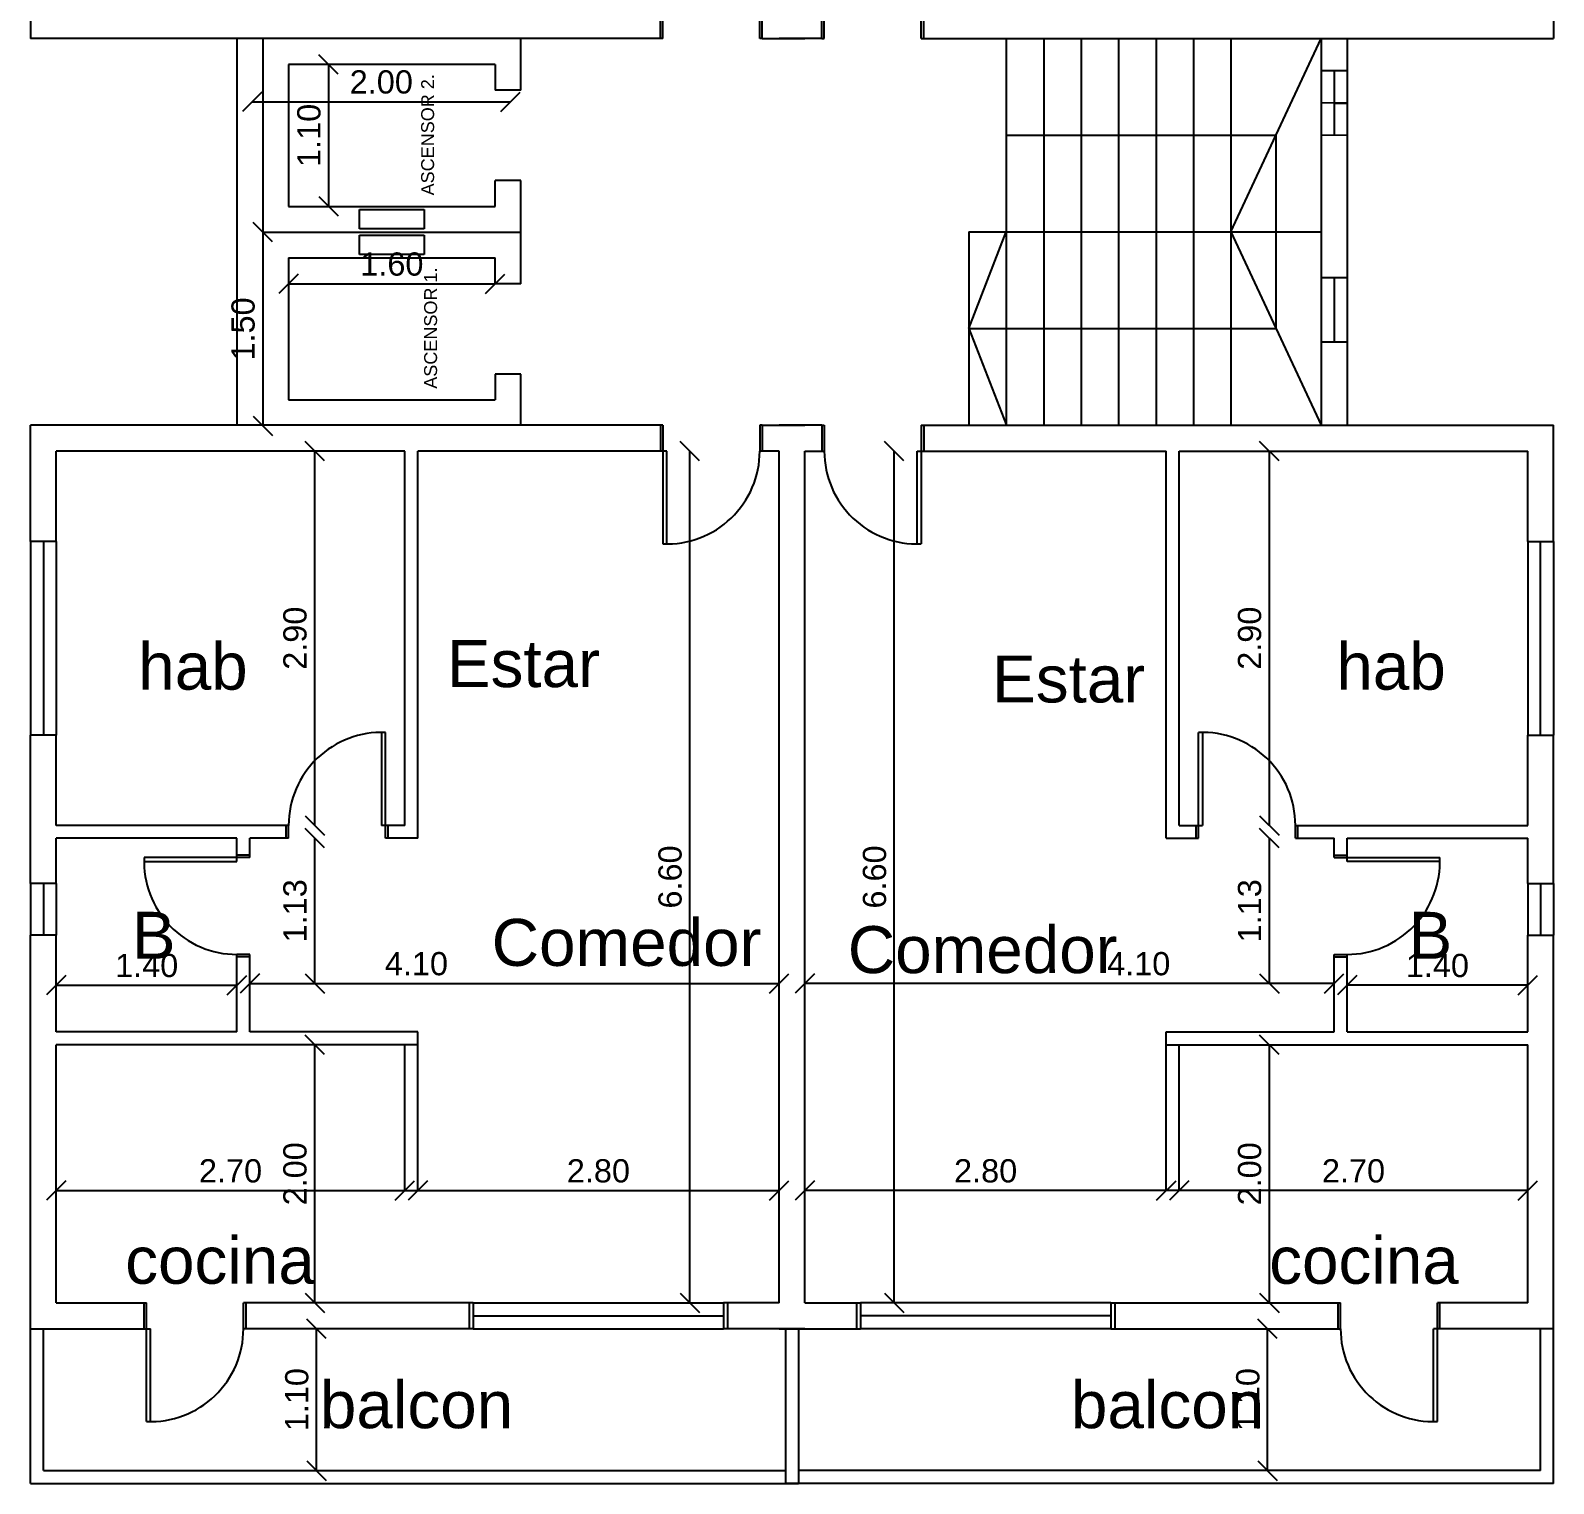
# Model space of a CAD drawing. Header units: millimetres. Extents: x 2359 to 2651, y 2020 to 2122.
# Drawn here: x 2448.3 to 2460.1, y 2078.94 to 2090.2 of the extents above; entities that cross this region are included whole.
import ezdxf

# ---------------------------------------------------------------- set-up
doc = ezdxf.new("R2010")
doc.units = ezdxf.units.MM
doc.layers.get('0').update_dxf_attribs({"color": 4})
doc.styles.get("Standard").update_dxf_attribs({"font": 'arial.ttf'})
doc.dimstyles.new('Para Interiores', dxfattribs={"dimtxt": 0.18, "dimasz": 0.15, "dimexe": 0.18, "dimexo": 0.0625, "dimgap": 0.06, "dimtad": 1, "dimzin": 4, "dimdsep": 46, "dimtxsty": 'Standard', "dimblk": 'OBLIQUE', "dimcen": 1, "dimse1": 1, "dimse2": 1, "dimclrd": 2, "dimadec": 0, "dimazin": 0, "dimtfac": 1, "dimtofl": 0, "dimtmove": 0, "dimatfit": 3, "dimfxl": 1, "dimtolj": 1, "dimtzin": 0, "dimarcsym": 1})

# ---------------------------------------------------------------- blocks, each defined once
blk = doc.blocks.new('_Oblique')
at = {"color": 0, "linetype": 'ByBlock', "lineweight": -2}
blk.add_line((-0.5, -0.5), (0.5, 0.5), dxfattribs=at)
blk = doc.blocks.new('*D71')
at = {"color": 2, "lineweight": -2, "transparency": 16777216}
blk.add_line((2448.498, 2081.214), (2451.198, 2081.214), dxfattribs=at)
at = {"layer": 'Defpoints', "color": 0, "transparency": 16777216}
for p in [(2451.198, 2081.896), (2451.198, 2081.214), (2448.498, 2080.837)]:
    blk.add_point(p, dxfattribs=at)
at = {"color": 2, "lineweight": -2, "transparency": 16777216, "xscale": 0.15, "yscale": 0.15, "zscale": 0.15, "rotation": 180}
blk.add_blockref('_Oblique', (2448.498, 2081.214), dxfattribs=at)
at = {"color": 2, "lineweight": -2, "transparency": 16777216, "xscale": 0.15, "yscale": 0.15, "zscale": 0.15}
blk.add_blockref('_Oblique', (2451.198, 2081.214), dxfattribs=at)
at = {"color": 0, "transparency": 16777216, "insert": (2449.848, 2081.366), "char_height": 0.18, "attachment_point": 5}
blk.add_mtext('\\A1;2.70', dxfattribs=at)
blk = doc.blocks.new('*D72')
at = {"color": 2, "lineweight": -2, "transparency": 16777216}
blk.add_line((2451.298, 2081.214), (2454.098, 2081.214), dxfattribs=at)
at = {"layer": 'Defpoints', "color": 0, "transparency": 16777216}
for p in [(2454.098, 2081.935), (2451.298, 2081.214), (2454.098, 2081.214)]:
    blk.add_point(p, dxfattribs=at)
at = {"color": 2, "lineweight": -2, "transparency": 16777216, "xscale": 0.15, "yscale": 0.15, "zscale": 0.15, "rotation": 180}
blk.add_blockref('_Oblique', (2451.298, 2081.214), dxfattribs=at)
at = {"color": 2, "lineweight": -2, "transparency": 16777216, "xscale": 0.15, "yscale": 0.15, "zscale": 0.15}
blk.add_blockref('_Oblique', (2454.098, 2081.214), dxfattribs=at)
at = {"color": 0, "transparency": 16777216, "insert": (2452.698, 2081.366), "char_height": 0.18, "attachment_point": 5}
blk.add_mtext('\\A1;2.80', dxfattribs=at)
blk = doc.blocks.new('*D73')
at = {"color": 2, "lineweight": -2, "transparency": 16777216}
blk.add_line((2450.514, 2079.044), (2450.514, 2080.144), dxfattribs=at)
at = {"layer": 'Defpoints', "color": 0, "transparency": 16777216}
for p in [(2450.514, 2080.144), (2451.273, 2080.144), (2451.273, 2079.044)]:
    blk.add_point(p, dxfattribs=at)
at = {"color": 2, "lineweight": -2, "transparency": 16777216, "xscale": 0.15, "yscale": 0.15, "zscale": 0.15}
for p, rotation in [((2450.514, 2080.144), 90), ((2450.514, 2079.044), 270)]:
    blk.add_blockref('_Oblique', p, dxfattribs=dict(at, rotation=rotation))
at = {"color": 0, "transparency": 16777216, "insert": (2450.362, 2079.594), "char_height": 0.18, "attachment_point": 5, "rotation": 90}
blk.add_mtext('\\A1;1.10', dxfattribs=at)
blk = doc.blocks.new('*D74')
at = {"color": 2, "lineweight": -2, "transparency": 16777216}
blk.add_line((2450.5, 2080.344), (2450.5, 2082.344), dxfattribs=at)
at = {"layer": 'Defpoints', "color": 0, "transparency": 16777216}
for p in [(2450.413, 2082.344), (2450.5, 2082.344), (2450.413, 2080.344)]:
    blk.add_point(p, dxfattribs=at)
at = {"color": 2, "lineweight": -2, "transparency": 16777216, "xscale": 0.15, "yscale": 0.15, "zscale": 0.15}
for p, rotation in [((2450.5, 2082.344), 90), ((2450.5, 2080.344), 270)]:
    blk.add_blockref('_Oblique', p, dxfattribs=dict(at, rotation=rotation))
at = {"color": 0, "transparency": 16777216, "insert": (2450.348, 2081.344), "char_height": 0.18, "attachment_point": 5, "rotation": 90}
blk.add_mtext('\\A1;2.00', dxfattribs=at)
blk = doc.blocks.new('*D75')
at = {"color": 2, "lineweight": -2, "transparency": 16777216}
blk.add_line((2450.5, 2082.819), (2450.5, 2083.944), dxfattribs=at)
at = {"layer": 'Defpoints', "color": 0, "transparency": 16777216}
for p in [(2448.933, 2083.944), (2450.5, 2083.944), (2450.5, 2082.819)]:
    blk.add_point(p, dxfattribs=at)
at = {"color": 2, "lineweight": -2, "transparency": 16777216, "xscale": 0.15, "yscale": 0.15, "zscale": 0.15}
for p, rotation in [((2450.5, 2083.944), 90), ((2450.5, 2082.819), 270)]:
    blk.add_blockref('_Oblique', p, dxfattribs=dict(at, rotation=rotation))
at = {"color": 0, "transparency": 16777216, "insert": (2450.348, 2083.382), "char_height": 0.18, "attachment_point": 5, "rotation": 90}
blk.add_mtext('\\A1;1.13', dxfattribs=at)
blk = doc.blocks.new('*D76')
at = {"color": 2, "lineweight": -2, "transparency": 16777216}
blk.add_line((2450.5, 2084.044), (2450.5, 2086.944), dxfattribs=at)
at = {"layer": 'Defpoints', "color": 0, "transparency": 16777216}
for p in [(2448.933, 2086.944), (2450.5, 2086.944), (2450.5, 2084.044)]:
    blk.add_point(p, dxfattribs=at)
at = {"color": 2, "lineweight": -2, "transparency": 16777216, "xscale": 0.15, "yscale": 0.15, "zscale": 0.15}
for p, rotation in [((2450.5, 2086.944), 90), ((2450.5, 2084.044), 270)]:
    blk.add_blockref('_Oblique', p, dxfattribs=dict(at, rotation=rotation))
at = {"color": 0, "transparency": 16777216, "insert": (2450.348, 2085.494), "char_height": 0.18, "attachment_point": 5, "rotation": 90}
blk.add_mtext('\\A1;2.90', dxfattribs=at)
blk = doc.blocks.new('*D77')
at = {"color": 2, "lineweight": -2, "transparency": 16777216}
blk.add_line((2448.498, 2082.805), (2449.898, 2082.805), dxfattribs=at)
at = {"layer": 'Defpoints', "color": 0, "transparency": 16777216}
for p in [(2448.498, 2082.819), (2449.898, 2082.819), (2449.898, 2082.805)]:
    blk.add_point(p, dxfattribs=at)
at = {"color": 2, "lineweight": -2, "transparency": 16777216, "xscale": 0.15, "yscale": 0.15, "zscale": 0.15, "rotation": 180}
blk.add_blockref('_Oblique', (2448.498, 2082.805), dxfattribs=at)
at = {"color": 2, "lineweight": -2, "transparency": 16777216, "xscale": 0.15, "yscale": 0.15, "zscale": 0.15}
blk.add_blockref('_Oblique', (2449.898, 2082.805), dxfattribs=at)
at = {"color": 0, "transparency": 16777216, "insert": (2449.198, 2082.957), "char_height": 0.18, "attachment_point": 5}
blk.add_mtext('\\A1;1.40', dxfattribs=at)
blk = doc.blocks.new('*D78')
at = {"color": 2, "lineweight": -2, "transparency": 16777216}
blk.add_line((2449.998, 2082.819), (2454.098, 2082.819), dxfattribs=at)
at = {"layer": 'Defpoints', "color": 0, "transparency": 16777216}
for p in [(2449.998, 2082.819), (2454.098, 2082.819), (2454.098, 2082.819)]:
    blk.add_point(p, dxfattribs=at)
at = {"color": 2, "lineweight": -2, "transparency": 16777216, "xscale": 0.15, "yscale": 0.15, "zscale": 0.15, "rotation": 180}
blk.add_blockref('_Oblique', (2449.998, 2082.819), dxfattribs=at)
at = {"color": 2, "lineweight": -2, "transparency": 16777216, "xscale": 0.15, "yscale": 0.15, "zscale": 0.15}
blk.add_blockref('_Oblique', (2454.098, 2082.819), dxfattribs=at)
at = {"color": 0, "transparency": 16777216, "insert": (2451.288, 2082.971), "char_height": 0.18, "attachment_point": 5}
blk.add_mtext('\\A1;4.10', dxfattribs=at)
blk = doc.blocks.new('*D79')
at = {"color": 2, "lineweight": -2, "transparency": 16777216}
blk.add_line((2453.406, 2080.344), (2453.406, 2086.944), dxfattribs=at)
at = {"layer": 'Defpoints', "color": 0, "transparency": 16777216}
for p in [(2452.698, 2086.944), (2453.406, 2086.944), (2452.698, 2080.344)]:
    blk.add_point(p, dxfattribs=at)
at = {"color": 2, "lineweight": -2, "transparency": 16777216, "xscale": 0.15, "yscale": 0.15, "zscale": 0.15}
for p, rotation in [((2453.406, 2086.944), 90), ((2453.406, 2080.344), 270)]:
    blk.add_blockref('_Oblique', p, dxfattribs=dict(at, rotation=rotation))
at = {"color": 0, "transparency": 16777216, "insert": (2453.254, 2083.644), "char_height": 0.18, "attachment_point": 5, "rotation": 90}
blk.add_mtext('\\A1;6.60', dxfattribs=at)
blk = doc.blocks.new('*D80')
at = {"color": 2, "lineweight": -2, "transparency": 16777216}
blk.add_line((2459.898, 2081.214), (2457.198, 2081.214), dxfattribs=at)
at = {"layer": 'Defpoints', "color": 0, "transparency": 16777216}
for p in [(2457.198, 2081.896), (2457.198, 2081.214), (2459.898, 2080.837)]:
    blk.add_point(p, dxfattribs=at)
at = {"color": 2, "lineweight": -2, "transparency": 16777216, "xscale": 0.15, "yscale": 0.15, "zscale": 0.15, "rotation": 180}
blk.add_blockref('_Oblique', (2457.198, 2081.214), dxfattribs=at)
at = {"color": 2, "lineweight": -2, "transparency": 16777216, "xscale": 0.15, "yscale": 0.15, "zscale": 0.15}
blk.add_blockref('_Oblique', (2459.898, 2081.214), dxfattribs=at)
at = {"color": 0, "transparency": 16777216, "insert": (2458.548, 2081.366), "char_height": 0.18, "attachment_point": 5}
blk.add_mtext('\\A1;2.70', dxfattribs=at)
blk = doc.blocks.new('*D62')
at = {"color": 2, "lineweight": -2, "transparency": 16777216}
blk.add_line((2457.098, 2081.214), (2454.298, 2081.214), dxfattribs=at)
at = {"layer": 'Defpoints', "color": 0, "transparency": 16777216}
for p in [(2454.298, 2081.935), (2454.298, 2081.214), (2457.098, 2081.214)]:
    blk.add_point(p, dxfattribs=at)
at = {"color": 2, "lineweight": -2, "transparency": 16777216, "xscale": 0.15, "yscale": 0.15, "zscale": 0.15, "rotation": 180}
blk.add_blockref('_Oblique', (2454.298, 2081.214), dxfattribs=at)
at = {"color": 2, "lineweight": -2, "transparency": 16777216, "xscale": 0.15, "yscale": 0.15, "zscale": 0.15}
blk.add_blockref('_Oblique', (2457.098, 2081.214), dxfattribs=at)
at = {"color": 0, "transparency": 16777216, "insert": (2455.698, 2081.366), "char_height": 0.18, "attachment_point": 5}
blk.add_mtext('\\A1;2.80', dxfattribs=at)
blk = doc.blocks.new('*D81')
at = {"color": 2, "lineweight": -2, "transparency": 16777216}
blk.add_line((2457.881, 2079.044), (2457.881, 2080.144), dxfattribs=at)
at = {"layer": 'Defpoints', "color": 0, "transparency": 16777216}
for p in [(2457.123, 2080.144), (2457.881, 2080.144), (2457.123, 2079.044)]:
    blk.add_point(p, dxfattribs=at)
at = {"color": 2, "lineweight": -2, "transparency": 16777216, "xscale": 0.15, "yscale": 0.15, "zscale": 0.15}
for p, rotation in [((2457.881, 2080.144), 90), ((2457.881, 2079.044), 270)]:
    blk.add_blockref('_Oblique', p, dxfattribs=dict(at, rotation=rotation))
at = {"color": 0, "transparency": 16777216, "insert": (2457.73, 2079.594), "char_height": 0.18, "attachment_point": 5, "rotation": 90}
blk.add_mtext('\\A1;1.10', dxfattribs=at)
blk = doc.blocks.new('*D82')
at = {"color": 2, "lineweight": -2, "transparency": 16777216}
blk.add_line((2457.896, 2080.344), (2457.896, 2082.344), dxfattribs=at)
at = {"layer": 'Defpoints', "color": 0, "transparency": 16777216}
for p in [(2457.896, 2082.344), (2457.982, 2082.344), (2457.982, 2080.344)]:
    blk.add_point(p, dxfattribs=at)
at = {"color": 2, "lineweight": -2, "transparency": 16777216, "xscale": 0.15, "yscale": 0.15, "zscale": 0.15}
for p, rotation in [((2457.896, 2082.344), 90), ((2457.896, 2080.344), 270)]:
    blk.add_blockref('_Oblique', p, dxfattribs=dict(at, rotation=rotation))
at = {"color": 0, "transparency": 16777216, "insert": (2457.744, 2081.344), "char_height": 0.18, "attachment_point": 5, "rotation": 90}
blk.add_mtext('\\A1;2.00', dxfattribs=at)
blk = doc.blocks.new('*D83')
at = {"color": 2, "lineweight": -2, "transparency": 16777216}
blk.add_line((2457.896, 2082.819), (2457.896, 2083.944), dxfattribs=at)
at = {"layer": 'Defpoints', "color": 0, "transparency": 16777216}
for p in [(2457.896, 2083.944), (2459.463, 2083.944), (2457.896, 2082.819)]:
    blk.add_point(p, dxfattribs=at)
at = {"color": 2, "lineweight": -2, "transparency": 16777216, "xscale": 0.15, "yscale": 0.15, "zscale": 0.15}
for p, rotation in [((2457.896, 2083.944), 90), ((2457.896, 2082.819), 270)]:
    blk.add_blockref('_Oblique', p, dxfattribs=dict(at, rotation=rotation))
at = {"color": 0, "transparency": 16777216, "insert": (2457.744, 2083.382), "char_height": 0.18, "attachment_point": 5, "rotation": 90}
blk.add_mtext('\\A1;1.13', dxfattribs=at)
blk = doc.blocks.new('*D84')
at = {"color": 2, "lineweight": -2, "transparency": 16777216}
blk.add_line((2457.896, 2084.044), (2457.896, 2086.944), dxfattribs=at)
at = {"layer": 'Defpoints', "color": 0, "transparency": 16777216}
for p in [(2457.896, 2086.944), (2459.463, 2086.944), (2457.896, 2084.044)]:
    blk.add_point(p, dxfattribs=at)
at = {"color": 2, "lineweight": -2, "transparency": 16777216, "xscale": 0.15, "yscale": 0.15, "zscale": 0.15}
for p, rotation in [((2457.896, 2086.944), 90), ((2457.896, 2084.044), 270)]:
    blk.add_blockref('_Oblique', p, dxfattribs=dict(at, rotation=rotation))
at = {"color": 0, "transparency": 16777216, "insert": (2457.744, 2085.494), "char_height": 0.18, "attachment_point": 5, "rotation": 90}
blk.add_mtext('\\A1;2.90', dxfattribs=at)
blk = doc.blocks.new('*D85')
at = {"color": 2, "lineweight": -2, "transparency": 16777216}
blk.add_line((2459.898, 2082.805), (2458.498, 2082.805), dxfattribs=at)
at = {"layer": 'Defpoints', "color": 0, "transparency": 16777216}
for p in [(2458.498, 2082.819), (2459.898, 2082.819), (2458.498, 2082.805)]:
    blk.add_point(p, dxfattribs=at)
at = {"color": 2, "lineweight": -2, "transparency": 16777216, "xscale": 0.15, "yscale": 0.15, "zscale": 0.15, "rotation": 180}
blk.add_blockref('_Oblique', (2458.498, 2082.805), dxfattribs=at)
at = {"color": 2, "lineweight": -2, "transparency": 16777216, "xscale": 0.15, "yscale": 0.15, "zscale": 0.15}
blk.add_blockref('_Oblique', (2459.898, 2082.805), dxfattribs=at)
at = {"color": 0, "transparency": 16777216, "insert": (2459.198, 2082.957), "char_height": 0.18, "attachment_point": 5}
blk.add_mtext('\\A1;1.40', dxfattribs=at)
blk = doc.blocks.new('*D63')
at = {"color": 2, "lineweight": -2, "transparency": 16777216}
blk.add_line((2458.398, 2082.819), (2454.298, 2082.819), dxfattribs=at)
at = {"layer": 'Defpoints', "color": 0, "transparency": 16777216}
for p in [(2454.298, 2082.819), (2454.298, 2082.819), (2458.398, 2082.819)]:
    blk.add_point(p, dxfattribs=at)
at = {"color": 2, "lineweight": -2, "transparency": 16777216, "xscale": 0.15, "yscale": 0.15, "zscale": 0.15, "rotation": 180}
blk.add_blockref('_Oblique', (2454.298, 2082.819), dxfattribs=at)
at = {"color": 2, "lineweight": -2, "transparency": 16777216, "xscale": 0.15, "yscale": 0.15, "zscale": 0.15}
blk.add_blockref('_Oblique', (2458.398, 2082.819), dxfattribs=at)
at = {"color": 0, "transparency": 16777216, "insert": (2456.884, 2082.971), "char_height": 0.18, "attachment_point": 5}
blk.add_mtext('\\A1;4.10', dxfattribs=at)
blk = doc.blocks.new('*D86')
at = {"color": 2, "lineweight": -2, "transparency": 16777216}
blk.add_line((2454.99, 2080.344), (2454.99, 2086.944), dxfattribs=at)
at = {"layer": 'Defpoints', "color": 0, "transparency": 16777216}
for p in [(2454.99, 2086.944), (2455.698, 2086.944), (2455.698, 2080.344)]:
    blk.add_point(p, dxfattribs=at)
at = {"color": 2, "lineweight": -2, "transparency": 16777216, "xscale": 0.15, "yscale": 0.15, "zscale": 0.15}
for p, rotation in [((2454.99, 2086.944), 90), ((2454.99, 2080.344), 270)]:
    blk.add_blockref('_Oblique', p, dxfattribs=dict(at, rotation=rotation))
at = {"color": 0, "transparency": 16777216, "insert": (2454.838, 2083.644), "char_height": 0.18, "attachment_point": 5, "rotation": 90}
blk.add_mtext('\\A1;6.60', dxfattribs=at)
blk = doc.blocks.new('*D114')
at = {"color": 2, "lineweight": -2, "transparency": 16777216}
blk.add_line((2450.608, 2089.939), (2450.608, 2088.841), dxfattribs=at)
at = {"layer": 'Defpoints', "color": 0, "transparency": 16777216}
for p in [(2450.901, 2089.939), (2450.608, 2088.841), (2450.901, 2088.841)]:
    blk.add_point(p, dxfattribs=at)
at = {"color": 2, "lineweight": -2, "transparency": 16777216, "xscale": 0.15, "yscale": 0.15, "zscale": 0.15}
for p, rotation in [((2450.608, 2089.939), 90), ((2450.608, 2088.841), 270)]:
    blk.add_blockref('_Oblique', p, dxfattribs=dict(at, rotation=rotation))
at = {"color": 0, "transparency": 16777216, "insert": (2450.456, 2089.39), "char_height": 0.18, "attachment_point": 5, "rotation": 90}
blk.add_mtext('\\A1;1.10', dxfattribs=at)
blk = doc.blocks.new('*D116')
at = {"color": 2, "lineweight": -2, "transparency": 16777216}
blk.add_line((2450.098, 2088.64), (2450.098, 2087.14), dxfattribs=at)
at = {"layer": 'Defpoints', "color": 0, "transparency": 16777216}
for p in [(2450.098, 2088.64), (2450.098, 2087.14), (2450.098, 2087.14)]:
    blk.add_point(p, dxfattribs=at)
at = {"color": 2, "lineweight": -2, "transparency": 16777216, "xscale": 0.15, "yscale": 0.15, "zscale": 0.15}
for p, rotation in [((2450.098, 2088.64), 90), ((2450.098, 2087.14), 270)]:
    blk.add_blockref('_Oblique', p, dxfattribs=dict(at, rotation=rotation))
at = {"color": 0, "transparency": 16777216, "insert": (2449.946, 2087.89), "char_height": 0.18, "attachment_point": 5, "rotation": 90}
blk.add_mtext('\\A1;1.50', dxfattribs=at)
blk = doc.blocks.new('*D117')
at = {"color": 2, "lineweight": -2, "transparency": 16777216}
blk.add_line((2450.016, 2089.651), (2452.016, 2089.651), dxfattribs=at)
at = {"layer": 'Defpoints', "color": 0, "transparency": 16777216}
for p in [(2450.016, 2089.952), (2452.016, 2089.952), (2452.016, 2089.651)]:
    blk.add_point(p, dxfattribs=at)
at = {"color": 2, "lineweight": -2, "transparency": 16777216, "xscale": 0.15, "yscale": 0.15, "zscale": 0.15, "rotation": 180}
blk.add_blockref('_Oblique', (2450.016, 2089.651), dxfattribs=at)
at = {"color": 2, "lineweight": -2, "transparency": 16777216, "xscale": 0.15, "yscale": 0.15, "zscale": 0.15}
blk.add_blockref('_Oblique', (2452.016, 2089.651), dxfattribs=at)
at = {"color": 0, "transparency": 16777216, "insert": (2451.016, 2089.803), "char_height": 0.18, "attachment_point": 5}
blk.add_mtext('\\A1;2.00', dxfattribs=at)
blk = doc.blocks.new('*D115')
at = {"color": 2, "lineweight": -2, "transparency": 16777216}
blk.add_line((2450.298, 2088.24), (2451.898, 2088.24), dxfattribs=at)
at = {"layer": 'Defpoints', "color": 0, "transparency": 16777216}
for p in [(2450.298, 2088.24), (2451.898, 2088.24), (2451.898, 2088.24)]:
    blk.add_point(p, dxfattribs=at)
at = {"color": 2, "lineweight": -2, "transparency": 16777216, "xscale": 0.15, "yscale": 0.15, "zscale": 0.15, "rotation": 180}
blk.add_blockref('_Oblique', (2450.298, 2088.24), dxfattribs=at)
at = {"color": 2, "lineweight": -2, "transparency": 16777216, "xscale": 0.15, "yscale": 0.15, "zscale": 0.15}
blk.add_blockref('_Oblique', (2451.898, 2088.24), dxfattribs=at)
at = {"color": 0, "transparency": 16777216, "insert": (2451.098, 2088.392), "char_height": 0.18, "attachment_point": 5}
blk.add_mtext('\\A1;1.60', dxfattribs=at)

msp = doc.modelspace()

# ---------------------------------------------------------------- linework, layer by layer
at = {"color": 4}
for p, q in [((2448.298, 2091.04), (2448.298, 2090.14)), ((2460.098, 2091.04), (2460.098, 2090.14)), ((2453.198, 2090.14), (2448.298, 2090.14)), ((2449.898, 2090.14), (2449.898, 2087.14)), ((2450.098, 2090.14), (2450.098, 2088.14)), ((2450.098, 2090.14), (2450.098, 2087.14)), ((2452.098, 2089.74), (2452.098, 2090.14)), ((2453.968, 2090.14), (2454.298, 2090.14)), ((2454.428, 2090.14), (2454.098, 2090.14)), ((2455.198, 2090.14), (2460.098, 2090.14)), ((2458.298, 2090.14), (2458.298, 2087.144)), ((2458.498, 2090.14), (2458.498, 2087.144)), ((2451.898, 2089.94), (2450.298, 2089.938)), ((2450.298, 2089.938), (2450.298, 2088.84)), ((2451.898, 2089.94), (2451.898, 2089.74)), ((2452.098, 2089.74), (2451.898, 2089.74)), ((2451.898, 2088.84), (2451.898, 2089.04)), ((2452.098, 2089.04), (2451.898, 2089.04)), ((2452.098, 2088.24), (2452.098, 2089.04)), ((2450.298, 2088.84), (2451.898, 2088.84)), ((2450.848, 2088.665), (2450.848, 2088.815)), ((2450.848, 2088.815), (2451.348, 2088.815)), ((2451.348, 2088.815), (2451.348, 2088.665)), ((2450.098, 2088.64), (2452.098, 2088.64)), ((2451.348, 2088.665), (2450.848, 2088.665)), ((2450.848, 2088.466), (2450.848, 2088.616)), ((2450.848, 2088.616), (2451.348, 2088.616)), ((2451.348, 2088.616), (2451.348, 2088.466)), ((2455.568, 2088.642), (2458.298, 2088.642)), ((2450.298, 2088.44), (2450.298, 2087.34)), ((2450.298, 2088.44), (2451.898, 2088.44)), ((2451.348, 2088.466), (2450.848, 2088.466)), ((2451.898, 2088.24), (2451.898, 2088.44)), ((2452.098, 2088.24), (2451.898, 2088.24)), ((2451.898, 2087.54), (2451.898, 2087.34)), ((2452.098, 2087.54), (2451.898, 2087.54)), ((2452.098, 2087.14), (2452.098, 2087.54)), ((2450.298, 2087.34), (2451.898, 2087.34)), ((2448.298, 2086.244), (2448.298, 2087.144)), ((2453.198, 2087.144), (2448.298, 2087.144)), ((2453.968, 2087.144), (2454.298, 2087.144)), ((2454.428, 2087.144), (2454.098, 2087.144)), ((2455.198, 2087.144), (2460.098, 2087.144)), ((2455.543, 2087.144), (2458.498, 2087.144)), ((2460.098, 2086.244), (2460.098, 2087.144)), ((2448.498, 2086.244), (2448.498, 2086.944)), ((2451.198, 2086.944), (2448.498, 2086.944)), ((2451.198, 2084.044), (2451.198, 2086.944)), ((2453.228, 2086.944), (2451.298, 2086.944)), ((2451.298, 2083.944), (2451.298, 2086.944)), ((2454.098, 2086.944), (2453.948, 2086.944)), ((2454.098, 2080.344), (2454.098, 2086.944)), ((2454.298, 2080.344), (2454.298, 2086.944)), ((2454.298, 2086.944), (2454.448, 2086.944)), ((2455.168, 2086.944), (2457.098, 2086.944)), ((2457.098, 2083.944), (2457.098, 2086.944)), ((2457.198, 2086.944), (2459.898, 2086.944)), ((2457.198, 2084.044), (2457.198, 2086.944)), ((2459.898, 2086.244), (2459.898, 2086.944)), ((2448.298, 2083.594), (2448.298, 2084.744)), ((2448.498, 2084.044), (2448.498, 2084.744)), ((2459.898, 2084.044), (2459.898, 2084.744)), ((2460.098, 2083.594), (2460.098, 2084.744)), ((2450.298, 2084.044), (2448.498, 2084.044)), ((2451.198, 2084.044), (2451.018, 2084.044)), ((2457.198, 2084.044), (2457.378, 2084.044)), ((2458.098, 2084.044), (2459.898, 2084.044)), ((2448.498, 2083.594), (2448.498, 2083.944)), ((2449.898, 2083.944), (2448.498, 2083.944)), ((2449.898, 2083.764), (2449.898, 2083.944)), ((2450.298, 2083.944), (2449.998, 2083.944)), ((2449.998, 2083.794), (2449.998, 2083.944)), ((2451.298, 2083.944), (2451.048, 2083.944)), ((2457.098, 2083.944), (2457.348, 2083.944)), ((2458.098, 2083.944), (2458.398, 2083.944)), ((2458.398, 2083.794), (2458.398, 2083.944)), ((2458.498, 2083.944), (2459.898, 2083.944)), ((2458.498, 2083.794), (2458.498, 2083.944)), ((2459.898, 2083.594), (2459.898, 2083.944)), ((2448.298, 2078.944), (2448.298, 2083.194)), ((2448.498, 2082.444), (2448.498, 2083.194)), ((2459.898, 2082.444), (2459.898, 2083.194)), ((2460.098, 2078.944), (2460.098, 2083.194)), ((2449.898, 2082.444), (2449.898, 2083.044)), ((2449.998, 2082.444), (2449.998, 2083.044)), ((2458.398, 2082.444), (2458.398, 2083.044)), ((2458.498, 2082.444), (2458.498, 2083.044)), ((2449.898, 2082.444), (2448.498, 2082.444)), ((2451.298, 2082.444), (2449.998, 2082.444)), ((2451.298, 2081.214), (2451.298, 2082.444)), ((2457.098, 2082.444), (2458.398, 2082.444)), ((2457.098, 2081.214), (2457.098, 2082.444)), ((2458.498, 2082.444), (2459.898, 2082.444)), ((2448.498, 2080.344), (2448.498, 2082.344)), ((2451.298, 2082.344), (2448.498, 2082.344)), ((2451.198, 2081.214), (2451.198, 2082.344)), ((2457.098, 2082.344), (2459.898, 2082.344)), ((2457.198, 2081.214), (2457.198, 2082.344)), ((2459.898, 2080.344), (2459.898, 2082.344)), ((2448.498, 2080.344), (2449.198, 2080.344)), ((2451.298, 2080.344), (2449.948, 2080.344)), ((2451.728, 2080.344), (2451.298, 2080.344)), ((2454.098, 2080.344), (2453.668, 2080.344)), ((2454.298, 2080.344), (2454.728, 2080.344)), ((2456.668, 2080.344), (2457.098, 2080.344)), ((2457.098, 2080.344), (2458.448, 2080.344)), ((2459.898, 2080.344), (2459.198, 2080.344)), ((2448.298, 2080.144), (2449.228, 2080.144)), ((2448.398, 2079.044), (2448.398, 2080.144)), ((2451.728, 2080.144), (2449.948, 2080.144)), ((2454.298, 2080.144), (2453.668, 2080.144)), ((2454.098, 2080.144), (2454.728, 2080.144)), ((2454.148, 2080.144), (2454.148, 2078.944)), ((2454.148, 2080.144), (2454.148, 2078.944)), ((2454.248, 2080.144), (2454.248, 2078.944)), ((2454.248, 2080.144), (2454.248, 2078.944)), ((2456.668, 2080.144), (2458.448, 2080.144)), ((2460.098, 2080.144), (2459.168, 2080.144)), ((2459.998, 2079.044), (2459.998, 2080.144)), ((2448.398, 2079.044), (2454.148, 2079.044)), ((2459.998, 2079.044), (2454.248, 2079.044)), ((2448.298, 2078.944), (2454.248, 2078.944)), ((2460.098, 2078.944), (2454.148, 2078.944))]:
    msp.add_line(p, q, dxfattribs=at)
at = {"color": 7}
for p, q in [((2453.198, 2090.14), (2453.198, 2091.06)), ((2455.198, 2090.14), (2455.198, 2091.06)), ((2453.178, 2090.14), (2453.178, 2090.34)), ((2453.948, 2090.14), (2453.948, 2090.34)), ((2453.968, 2090.14), (2453.968, 2090.34)), ((2454.428, 2090.14), (2454.428, 2090.34)), ((2454.448, 2090.14), (2454.448, 2090.34)), ((2455.218, 2090.14), (2455.218, 2090.34)), ((2453.968, 2090.14), (2453.948, 2090.14)), ((2454.428, 2090.14), (2454.448, 2090.14)), ((2453.178, 2087.144), (2453.178, 2086.944)), ((2453.198, 2087.144), (2453.198, 2086.225)), ((2453.968, 2087.144), (2453.948, 2087.144)), ((2453.948, 2087.144), (2453.948, 2086.944)), ((2453.968, 2087.144), (2453.968, 2086.944)), ((2454.428, 2087.144), (2454.448, 2087.144)), ((2454.428, 2087.144), (2454.428, 2086.944)), ((2454.448, 2087.144), (2454.448, 2086.944)), ((2455.198, 2087.144), (2455.198, 2086.225)), ((2455.218, 2087.144), (2455.218, 2086.944)), ((2453.228, 2086.224), (2453.228, 2086.944)), ((2455.168, 2086.224), (2455.168, 2086.944)), ((2448.498, 2086.244), (2448.298, 2086.244)), ((2459.898, 2086.244), (2460.098, 2086.244)), ((2448.498, 2084.744), (2448.298, 2084.744)), ((2451.018, 2084.764), (2451.018, 2084.044)), ((2451.048, 2083.944), (2451.048, 2084.764)), ((2457.348, 2083.944), (2457.348, 2084.764)), ((2457.378, 2084.764), (2457.378, 2084.044)), ((2459.898, 2084.744), (2460.098, 2084.744)), ((2450.278, 2083.944), (2450.278, 2084.044)), ((2450.298, 2083.944), (2450.298, 2084.044)), ((2451.068, 2083.944), (2451.068, 2084.044)), ((2457.328, 2083.944), (2457.328, 2084.044)), ((2458.098, 2083.944), (2458.098, 2084.044)), ((2458.118, 2083.944), (2458.118, 2084.044)), ((2449.998, 2083.794), (2449.178, 2083.794)), ((2449.178, 2083.764), (2449.898, 2083.764)), ((2449.998, 2083.814), (2449.898, 2083.814)), ((2458.398, 2083.814), (2458.498, 2083.814)), ((2458.398, 2083.794), (2459.217, 2083.794)), ((2458.498, 2083.764), (2458.498, 2083.794)), ((2459.218, 2083.764), (2458.498, 2083.764)), ((2448.498, 2083.594), (2448.298, 2083.594)), ((2459.898, 2083.594), (2460.098, 2083.594)), ((2448.498, 2083.194), (2448.298, 2083.194)), ((2459.898, 2083.194), (2460.098, 2083.194)), ((2449.998, 2083.044), (2449.898, 2083.044)), ((2449.998, 2083.024), (2449.898, 2083.024)), ((2458.398, 2083.044), (2458.498, 2083.044)), ((2458.398, 2083.024), (2458.498, 2083.024)), ((2451.198, 2081.214), (2451.298, 2081.214)), ((2457.198, 2081.214), (2457.098, 2081.214)), ((2449.178, 2080.144), (2449.178, 2080.344)), ((2449.198, 2079.425), (2449.198, 2080.344)), ((2449.948, 2080.144), (2449.948, 2080.344)), ((2449.968, 2080.144), (2449.968, 2080.344)), ((2451.698, 2080.344), (2451.698, 2080.144)), ((2451.728, 2080.344), (2451.728, 2080.144)), ((2453.668, 2080.344), (2453.668, 2080.144)), ((2453.698, 2080.344), (2453.698, 2080.144)), ((2454.698, 2080.344), (2454.698, 2080.144)), ((2454.728, 2080.344), (2454.728, 2080.144)), ((2456.668, 2080.344), (2456.668, 2080.144)), ((2456.698, 2080.344), (2456.698, 2080.144)), ((2458.428, 2080.144), (2458.428, 2080.344)), ((2458.448, 2080.144), (2458.448, 2080.344)), ((2459.198, 2079.425), (2459.198, 2080.344)), ((2459.218, 2080.144), (2459.218, 2080.344)), ((2449.228, 2079.424), (2449.228, 2080.144)), ((2459.168, 2079.424), (2459.168, 2080.144))]:
    msp.add_line(p, q, dxfattribs=at)
for p, q in [((2455.858, 2090.14), (2455.858, 2087.144)), ((2456.148, 2090.14), (2456.148, 2087.144)), ((2456.438, 2090.14), (2456.438, 2087.144)), ((2456.728, 2090.14), (2456.728, 2087.144)), ((2457.018, 2090.14), (2457.018, 2087.144)), ((2457.308, 2090.14), (2457.308, 2087.144)), ((2457.598, 2090.14), (2457.598, 2087.144)), ((2457.598, 2088.642), (2458.298, 2090.14)), ((2455.568, 2088.642), (2455.568, 2087.144)), ((2457.598, 2088.642), (2458.298, 2087.144))]:
    msp.add_line(p, q)
at = {"color": 2}
for p, q in [((2458.498, 2089.89), (2458.298, 2089.891)), ((2458.398, 2089.891), (2458.398, 2089.391)), ((2458.498, 2089.64), (2458.298, 2089.641)), ((2458.398, 2089.64), (2458.498, 2089.64)), ((2455.858, 2089.391), (2457.948, 2089.392)), ((2457.948, 2087.893), (2457.948, 2089.392)), ((2458.498, 2089.39), (2458.298, 2089.391)), ((2458.498, 2089.14), (2458.498, 2089.14)), ((2458.498, 2089.14), (2458.498, 2089.14)), ((2455.568, 2087.893), (2455.858, 2088.642)), ((2458.498, 2088.287), (2458.298, 2088.287)), ((2458.398, 2088.287), (2458.398, 2087.787)), ((2455.568, 2087.893), (2457.948, 2087.893)), ((2455.568, 2087.893), (2455.858, 2087.151)), ((2458.498, 2087.787), (2458.298, 2087.787))]:
    msp.add_line(p, q, dxfattribs=at)
at = {"color": 102}
for p, q in [((2448.298, 2086.244), (2448.298, 2084.744)), ((2448.4, 2086.244), (2448.4, 2084.744)), ((2448.498, 2086.244), (2448.498, 2084.744)), ((2459.898, 2086.244), (2459.898, 2084.744)), ((2459.995, 2086.244), (2459.995, 2084.744)), ((2460.098, 2086.244), (2460.098, 2084.744)), ((2448.298, 2083.594), (2448.298, 2083.194)), ((2448.398, 2083.594), (2448.398, 2083.194)), ((2448.498, 2083.594), (2448.498, 2083.194)), ((2459.898, 2083.594), (2459.898, 2083.194)), ((2459.998, 2083.594), (2459.998, 2083.194)), ((2460.098, 2083.594), (2460.098, 2083.194)), ((2451.728, 2080.344), (2453.668, 2080.344)), ((2456.668, 2080.344), (2454.728, 2080.344)), ((2451.728, 2080.244), (2453.668, 2080.244)), ((2456.668, 2080.244), (2454.728, 2080.244)), ((2451.728, 2080.144), (2453.668, 2080.144)), ((2456.668, 2080.144), (2454.728, 2080.144))]:
    msp.add_line(p, q, dxfattribs=at)
at = {"color": 7}
for centre, start, end in [((2453.228, 2086.944), 267.612, 360), ((2455.168, 2086.944), 180, 272.388), ((2451.018, 2084.044), 87.612, 180), ((2457.378, 2084.044), 0, 92.388), ((2449.898, 2083.764), 177.612, 270), ((2458.498, 2083.764), 270, 2.388), ((2449.228, 2080.144), 267.612, 360), ((2459.168, 2080.144), 180, 272.388)]:
    msp.add_arc(centre, 0.72, start, end, dxfattribs=at)

# ---------------------------------------------------------------- texts
at = {"color": 7, "char_height": 0.1, "attachment_point": 1, "rotation": 90}
for s, insert in [('ASCENSOR 2.', (2451.325, 2088.925)), ('ASCENSOR 1.', (2451.348, 2087.427))]:
    msp.add_mtext_dynamic_manual_height_columns(s, width=6.20163, gutter_width=12.5, heights=[0], dxfattribs=dict(at, insert=insert))
at = {"color": 7, "ltscale": 0.05}
for s, insert, char_height, attachment_point in [('hab', (2449.133, 2085.09), 0.3638, 7), ('\\PEstar', (2452.71, 2085.11), 0.3638, 9), ('hab', (2459.263, 2085.09), 0.3638, 9), ('\\PEstar', (2456.934, 2084.991), 0.3638, 9), ('B', (2449.083, 2083.01), 0.364, 7), ('Comedor', (2453.961, 2082.95), 0.3638, 9), ('B', (2459.313, 2083.01), 0.364, 9), ('Comedor', (2456.72, 2082.894), 0.3638, 9), ('cocina', (2449.032, 2080.487), 0.3638, 7), ('cocina', (2459.364, 2080.487), 0.3638, 9), ('balcon', (2450.54, 2079.368), 0.3638, 7), ('balcon', (2457.856, 2079.368), 0.3638, 9)]:
    msp.add_mtext_dynamic_manual_height_columns(s, width=2.58609, gutter_width=12.5, heights=[0], dxfattribs=dict(at, insert=insert, char_height=char_height, attachment_point=attachment_point))

# ---------------------------------------------------------------- dimensions: what is measured, and where the dimension line sits
at = {"color": 2}
for base, p1, p2, picture, middle in [((2452.016, 2089.651), (2450.016, 2089.952), (2452.016, 2089.952), '*D117', (2451.016, 2089.651)), ((2454.098, 2082.819), (2449.998, 2082.819), (2454.098, 2082.819), '*D78', (2451.288, 2082.819))]:
    dim = msp.add_linear_dim(base=base, p1=p1, p2=p2, dimstyle='Para Interiores', dxfattribs=at)
    dim.commit()
    dim.dimension.update_dxf_attribs({"geometry": picture, "text_midpoint": middle, "dimtype": 160})
for base, p1, p2, angle, picture, middle in [((2450.608, 2088.841), (2450.901, 2089.939), (2450.901, 2088.841), 90, '*D114', (2450.456, 2089.39)), ((2450.098, 2087.14), (2450.098, 2088.64), (2450.098, 2087.14), 90, '*D116', (2449.946, 2087.89)), ((2450.5, 2086.944), (2450.5, 2084.044), (2448.933, 2086.944), 270, '*D76', (2450.348, 2085.494)), ((2450.499598373, 2083.944210357), (2450.499598373, 2082.819210357), (2448.932620988, 2083.944210357), 270, '*D75', (2450.347633844, 2083.381710357)), ((2457.896140402, 2083.944210357), (2457.896140402, 2082.819210357), (2459.463117787, 2083.944210357), 270, '*D83', (2457.744175873, 2083.381710357)), ((2458.498, 2082.805), (2459.898, 2082.819), (2458.498, 2082.819), 180, '*D85', (2459.198, 2082.957)), ((2450.5, 2082.344), (2450.413, 2080.344), (2450.413, 2082.344), 270, '*D74', (2450.348, 2081.344)), ((2457.896, 2082.344), (2457.982, 2080.344), (2457.982, 2082.344), 270, '*D82', (2457.744, 2081.344)), ((2454.298, 2081.214), (2457.098, 2081.214), (2454.298, 2081.935), 180, '*D62', (2455.698, 2081.366)), ((2450.514, 2080.144), (2451.273, 2079.044), (2451.273, 2080.144), 270, '*D73', (2450.362, 2079.594))]:
    dim = msp.add_linear_dim(base=base, p1=p1, p2=p2, angle=angle, dimstyle='Para Interiores', dxfattribs=at)
    dim.commit()
    dim.dimension.update_dxf_attribs({"geometry": picture, "text_midpoint": middle})
for base, p1, p2, picture, middle in [((2451.898, 2088.24), (2450.298, 2088.24), (2451.898, 2088.24), '*D115', (2451.098, 2088.392)), ((2449.898, 2082.805), (2448.498, 2082.819), (2449.898, 2082.819), '*D77', (2449.198, 2082.957)), ((2454.098, 2081.214), (2451.298, 2081.214), (2454.098, 2081.935), '*D72', (2452.698, 2081.366))]:
    dim = msp.add_linear_dim(base=base, p1=p1, p2=p2, dimstyle='Para Interiores', dxfattribs=at)
    dim.commit()
    dim.dimension.update_dxf_attribs({"geometry": picture, "text_midpoint": middle})
for base, p1, p2, angle, picture, middle in [((2453.406, 2086.944), (2452.698, 2080.344), (2452.698, 2086.944), 270, '*D79', (2453.406, 2083.644)), ((2454.298, 2082.819), (2458.398, 2082.819), (2454.298, 2082.819), 180, '*D63', (2456.884, 2082.819))]:
    dim = msp.add_linear_dim(base=base, p1=p1, p2=p2, angle=angle, dimstyle='Para Interiores', dxfattribs=at)
    dim.commit()
    dim.dimension.update_dxf_attribs({"geometry": picture, "text_midpoint": middle, "dimtype": 160})
at = {"color": 4}
dim = msp.add_linear_dim(base=(2454.99, 2086.944), p1=(2455.698, 2080.344), p2=(2455.698, 2086.944), angle=270, dimstyle='Para Interiores', dxfattribs=at)
dim.commit()
dim.dimension.update_dxf_attribs({"geometry": '*D86', "text_midpoint": (2454.99, 2083.644), "dimtype": 160})
for base, p1, p2, angle, picture, middle in [((2457.896, 2086.944), (2457.896, 2084.044), (2459.463, 2086.944), 270, '*D84', (2457.744, 2085.494)), ((2457.198, 2081.214), (2459.898, 2080.837), (2457.198, 2081.896), 180, '*D80', (2458.548, 2081.366)), ((2457.881, 2080.144), (2457.123, 2079.044), (2457.123, 2080.144), 270, '*D81', (2457.73, 2079.594))]:
    dim = msp.add_linear_dim(base=base, p1=p1, p2=p2, angle=angle, dimstyle='Para Interiores', dxfattribs=at)
    dim.commit()
    dim.dimension.update_dxf_attribs({"geometry": picture, "text_midpoint": middle})
dim = msp.add_linear_dim(base=(2451.198, 2081.214), p1=(2448.498, 2080.837), p2=(2451.198, 2081.896), dimstyle='Para Interiores', dxfattribs=at)
dim.commit()
dim.dimension.update_dxf_attribs({"geometry": '*D71', "text_midpoint": (2449.848, 2081.366)})

doc.saveas('drawing.dxf')
